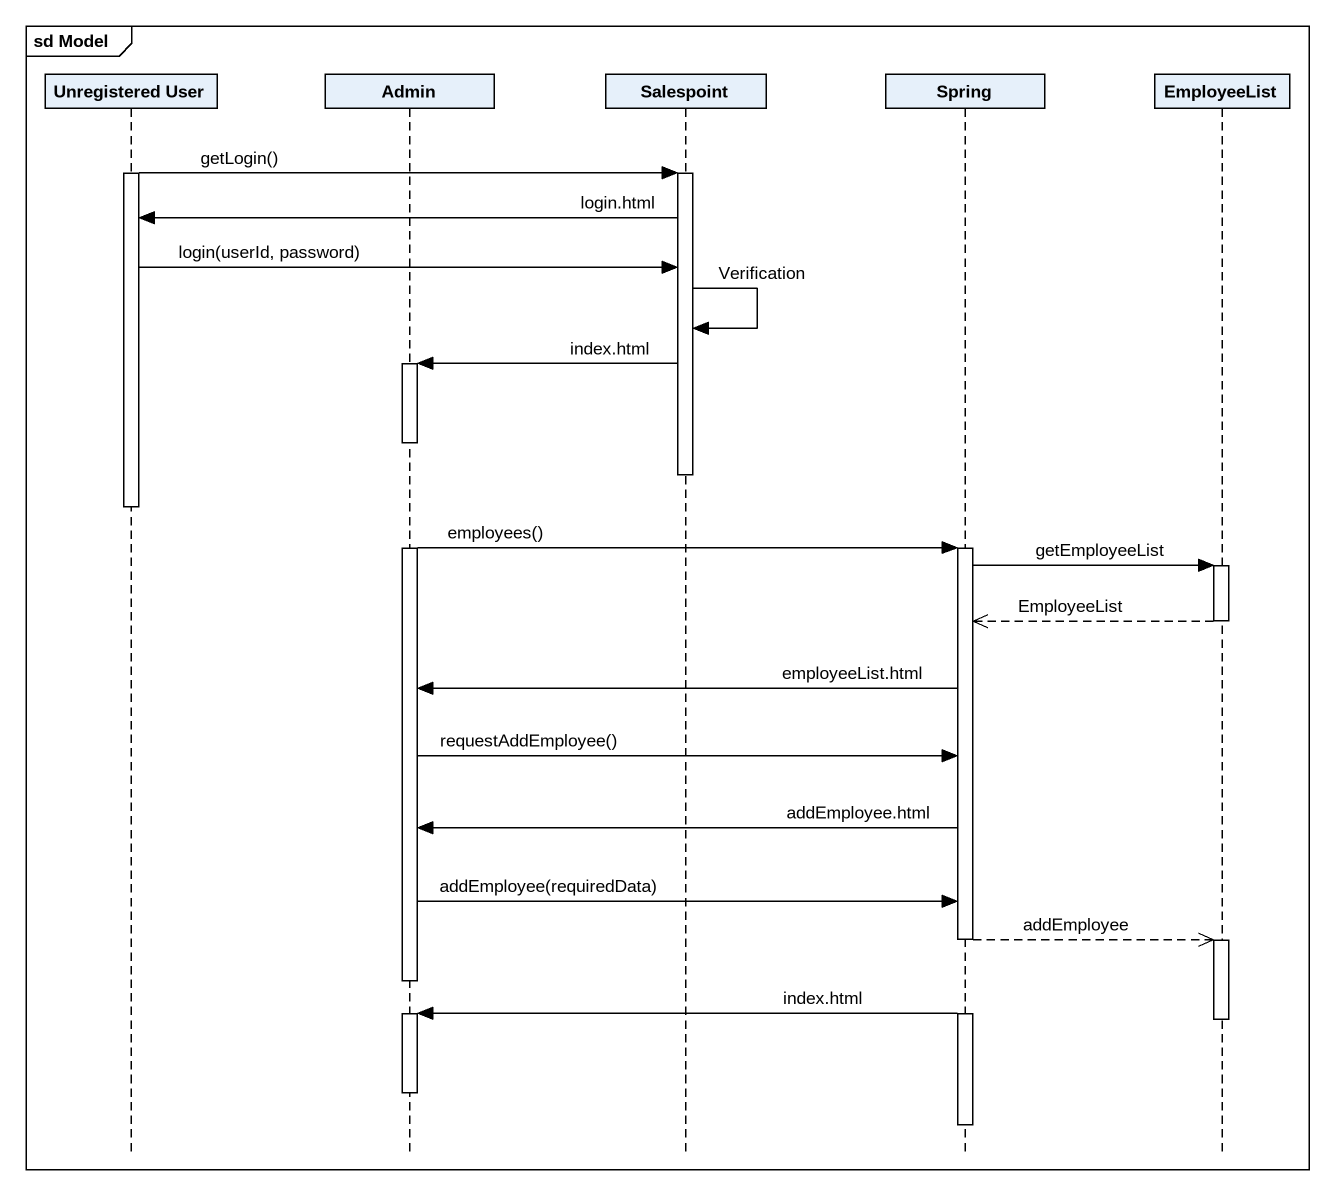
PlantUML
@startuml
mainframe sd Model
hide footbox
participant "Unregistered User" as Unregistered_User
participant Admin
participant Salespoint
participant Spring
participant EmployeeList

activate Unregistered_User
Unregistered_User -> Salespoint : getLogin()
activate Salespoint
Salespoint -> Unregistered_User : login.html
Unregistered_User -> Salespoint : login(userId, password)
Salespoint -> Salespoint : Verification
Salespoint -> Admin : index.html
activate Admin
deactivate Salespoint
deactivate Unregistered_User
Admin -> Spring : employees()
activate Spring
Spring -> EmployeeList : getEmployeeList
activate EmployeeList
EmployeeList -->> Spring : EmployeeList
deactivate EmployeeList
Spring -> Admin : employeeList.html
Admin -> Spring : requestAddEmployee()
Spring -> Admin : addEmployee.html
Admin -> Spring : addEmployee(requiredData)
Spring -->> EmployeeList : addEmployee
activate EmployeeList
deactivate Admin
Spring -> Admin : index.html
activate Admin
deactivate EmployeeList
deactivate Admin
deactivate Spring
@enduml
